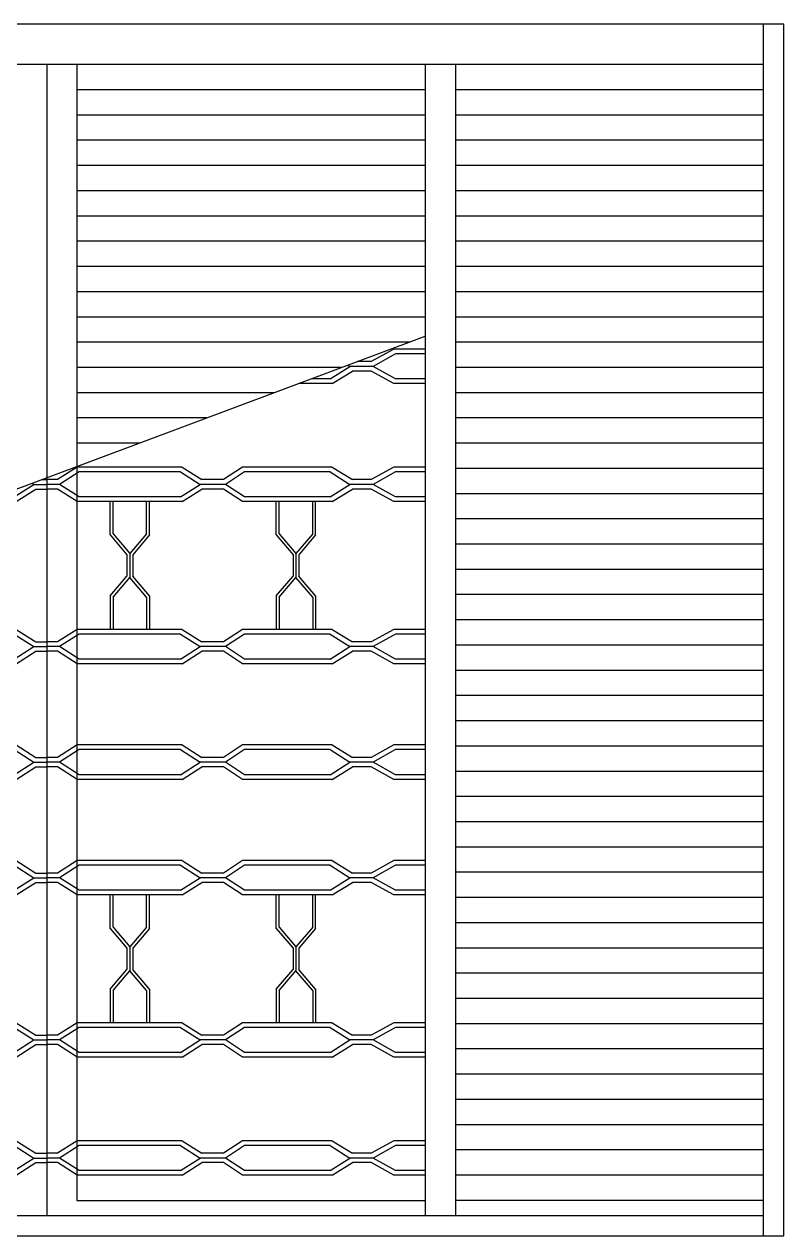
# Model space of a CAD drawing. Header units: millimetres. Extents: x 446.41 to 447.91, y 1323.19 to 1324.39.
# Drawn here: x 447.16 to 447.912, y 1323.195 to 1324.395 of the extents above; entities that cross this region are included whole.
import ezdxf

# ---------------------------------------------------------------- set-up
doc = ezdxf.new("R2010")
doc.units = ezdxf.units.MM
doc.header["$LTSCALE"] = 0.5
doc.layers.add('Gravia_Venezianas', color=1, linetype='Continuous')
doc.layers.add('Ltype_interrupção', color=7, linetype='INTERRUP')
doc.linetypes.add('INTERRUP', pattern='A,0.6,-0.04,[1,INTERRUP.shx,S=0.1,R=0,X=0,Y=0],-0.04', length=0.68)

msp = doc.modelspace()

# ---------------------------------------------------------------- linework, layer by layer
at = {"layer": 'Gravia_Venezianas', "color": 2}
for p, q in [((447.912, 1324.3948), (446.412, 1324.3948)), ((447.912, 1323.1948), (447.912, 1324.3948)), ((446.412, 1323.1948), (447.912, 1323.1948))]:
    msp.add_line(p, q, dxfattribs=at)
at = {"layer": 'Gravia_Venezianas'}
for p, q in [((447.892, 1323.1948), (447.892, 1324.3948)), ((447.892, 1324.3548), (446.432, 1324.3548)), ((447.892, 1324.3548), (446.432, 1324.3548)), ((447.182, 1324.3548), (447.182, 1323.2148)), ((447.212, 1324.3548), (447.212, 1323.2298)), ((447.557, 1324.3548), (447.557, 1323.2148)), ((447.587, 1324.3548), (447.587, 1323.2148)), ((447.557, 1324.3298), (447.212, 1324.3298)), ((447.892, 1324.3298), (447.587, 1324.3298)), ((447.557, 1324.3048), (447.212, 1324.3048)), ((447.892, 1324.3048), (447.587, 1324.3048)), ((447.557, 1324.2798), (447.212, 1324.2798)), ((447.892, 1324.2798), (447.587, 1324.2798)), ((447.557, 1324.2548), (447.212, 1324.2548)), ((447.892, 1324.2548), (447.587, 1324.2548)), ((447.557, 1324.2298), (447.212, 1324.2298)), ((447.892, 1324.2298), (447.587, 1324.2298)), ((447.557, 1324.2048), (447.212, 1324.2048)), ((447.892, 1324.2048), (447.587, 1324.2048)), ((447.557, 1324.1798), (447.212, 1324.1798)), ((447.892, 1324.1798), (447.587, 1324.1798)), ((447.557, 1324.1548), (447.212, 1324.1548)), ((447.892, 1324.1548), (447.587, 1324.1548)), ((447.557, 1324.1298), (447.212, 1324.1298)), ((447.892, 1324.1298), (447.587, 1324.1298)), ((447.557, 1324.1048), (447.212, 1324.1048)), ((447.892, 1324.1048), (447.587, 1324.1048)), ((447.5413, 1324.0798), (447.212, 1324.0798)), ((447.5257, 1324.073), (447.5033, 1324.0606)), ((447.5276, 1324.0683), (447.5052, 1324.0559)), ((447.5569, 1324.073), (447.5257, 1324.073)), ((447.5569, 1324.073), (447.5257, 1324.073)), ((447.5569, 1324.0683), (447.5276, 1324.0683)), ((447.557, 1324.073), (447.557, 1324.0389)), ((447.892, 1324.0798), (447.587, 1324.0798)), ((447.4804, 1324.0571), (447.4822, 1324.0559)), ((447.4941, 1324.0606), (447.4898, 1324.0606)), ((447.5033, 1324.0606), (447.4941, 1324.0606)), ((447.4744, 1324.0548), (447.212, 1324.0548)), ((447.4627, 1324.0435), (447.4822, 1324.0559)), ((447.4646, 1324.0389), (447.4848, 1324.0513)), ((447.4941, 1324.0559), (447.4822, 1324.0559)), ((447.4941, 1324.0559), (447.4822, 1324.0559)), ((447.4941, 1324.0559), (447.4836, 1324.0559)), ((447.4941, 1324.0559), (447.4836, 1324.0559)), ((447.4941, 1324.0513), (447.4848, 1324.0513)), ((447.5052, 1324.0559), (447.4941, 1324.0559)), ((447.5045, 1324.0559), (447.4941, 1324.0559)), ((447.5045, 1324.0559), (447.4941, 1324.0559)), ((447.5052, 1324.0559), (447.4941, 1324.0559)), ((447.5033, 1324.0513), (447.4941, 1324.0513)), ((447.5257, 1324.0389), (447.5033, 1324.0513)), ((447.5276, 1324.0435), (447.5052, 1324.0559)), ((447.892, 1324.0548), (447.587, 1324.0548)), ((447.4646, 1324.0389), (447.4318, 1324.0389)), ((447.4646, 1324.0389), (447.4318, 1324.0389)), ((447.4627, 1324.0435), (447.4442, 1324.0435)), ((447.5569, 1324.0389), (447.5257, 1324.0389)), ((447.5569, 1324.0389), (447.5257, 1324.0389)), ((447.5569, 1324.0435), (447.5276, 1324.0435)), ((447.4074, 1324.0298), (447.212, 1324.0298)), ((447.892, 1324.0298), (447.587, 1324.0298)), ((447.3405, 1324.0048), (447.212, 1324.0048)), ((447.892, 1324.0048), (447.587, 1324.0048)), ((447.2736, 1323.9798), (447.212, 1323.9798)), ((447.892, 1323.9798), (447.587, 1323.9798)), ((447.2121, 1323.9561), (447.1927, 1323.9437)), ((447.2141, 1323.9514), (447.1946, 1323.939)), ((447.3163, 1323.9561), (447.2121, 1323.9561)), ((447.3163, 1323.9561), (447.2121, 1323.9561)), ((447.3144, 1323.9514), (447.2141, 1323.9514)), ((447.3144, 1323.9514), (447.3339, 1323.939)), ((447.3163, 1323.9561), (447.3358, 1323.9437)), ((447.376, 1323.9561), (447.3572, 1323.9437)), ((447.3779, 1323.9514), (447.3591, 1323.939)), ((447.4646, 1323.9561), (447.376, 1323.9561)), ((447.4646, 1323.9561), (447.376, 1323.9561)), ((447.4627, 1323.9514), (447.3779, 1323.9514)), ((447.4627, 1323.9514), (447.4822, 1323.939)), ((447.4646, 1323.9561), (447.4848, 1323.9437)), ((447.5257, 1323.9561), (447.5033, 1323.9437)), ((447.5276, 1323.9514), (447.5052, 1323.939)), ((447.5569, 1323.9561), (447.5257, 1323.9561)), ((447.5569, 1323.9561), (447.5257, 1323.9561)), ((447.5569, 1323.9514), (447.5276, 1323.9514)), ((447.892, 1323.9548), (447.587, 1323.9548)), ((447.1498, 1323.9266), (447.1693, 1323.939)), ((447.1676, 1323.9402), (447.1693, 1323.939)), ((447.1693, 1323.939), (447.1819, 1323.939)), ((447.1693, 1323.939), (447.1819, 1323.939)), ((447.17, 1323.939), (447.1819, 1323.939)), ((447.17, 1323.939), (447.1819, 1323.939)), ((447.177, 1323.9437), (447.1819, 1323.9437)), ((447.1927, 1323.9437), (447.1819, 1323.9437)), ((447.1939, 1323.939), (447.1819, 1323.939)), ((447.1946, 1323.939), (447.1819, 1323.939)), ((447.1946, 1323.939), (447.1819, 1323.939)), ((447.1939, 1323.939), (447.1819, 1323.939)), ((447.2141, 1323.9266), (447.1946, 1323.939)), ((447.3144, 1323.9266), (447.3339, 1323.939)), ((447.3465, 1323.939), (447.3339, 1323.939)), ((447.3465, 1323.939), (447.3339, 1323.939)), ((447.3465, 1323.939), (447.3346, 1323.939)), ((447.3465, 1323.939), (447.3346, 1323.939)), ((447.3465, 1323.9437), (447.3358, 1323.9437)), ((447.3572, 1323.9437), (447.3465, 1323.9437)), ((447.3584, 1323.939), (447.3465, 1323.939)), ((447.3591, 1323.939), (447.3465, 1323.939)), ((447.3591, 1323.939), (447.3465, 1323.939)), ((447.3584, 1323.939), (447.3465, 1323.939)), ((447.3779, 1323.9266), (447.3591, 1323.939)), ((447.4627, 1323.9266), (447.4822, 1323.939)), ((447.4941, 1323.939), (447.4822, 1323.939)), ((447.4941, 1323.939), (447.4822, 1323.939)), ((447.4941, 1323.939), (447.4836, 1323.939)), ((447.4941, 1323.939), (447.4836, 1323.939)), ((447.4941, 1323.9437), (447.4848, 1323.9437)), ((447.5033, 1323.9437), (447.4941, 1323.9437)), ((447.5052, 1323.939), (447.4941, 1323.939)), ((447.5045, 1323.939), (447.4941, 1323.939)), ((447.5045, 1323.939), (447.4941, 1323.939)), ((447.5052, 1323.939), (447.4941, 1323.939)), ((447.5276, 1323.9266), (447.5052, 1323.939)), ((447.1518, 1323.922), (447.1712, 1323.9344)), ((447.1712, 1323.9344), (447.1819, 1323.9344)), ((447.1927, 1323.9344), (447.1819, 1323.9344)), ((447.2121, 1323.922), (447.1927, 1323.9344)), ((447.3144, 1323.9266), (447.2141, 1323.9266)), ((447.3163, 1323.922), (447.3358, 1323.9344)), ((447.3465, 1323.9344), (447.3358, 1323.9344)), ((447.3572, 1323.9344), (447.3465, 1323.9344)), ((447.376, 1323.922), (447.3572, 1323.9344)), ((447.4627, 1323.9266), (447.3779, 1323.9266)), ((447.4646, 1323.922), (447.4848, 1323.9344)), ((447.4941, 1323.9344), (447.4848, 1323.9344)), ((447.5033, 1323.9344), (447.4941, 1323.9344)), ((447.5257, 1323.922), (447.5033, 1323.9344)), ((447.5569, 1323.9266), (447.5276, 1323.9266)), ((447.892, 1323.9298), (447.587, 1323.9298)), ((447.3163, 1323.922), (447.2121, 1323.922)), ((447.3163, 1323.922), (447.2121, 1323.922)), ((447.2448, 1323.8889), (447.2448, 1323.922)), ((447.2838, 1323.922), (447.2448, 1323.922)), ((447.2838, 1323.922), (447.2448, 1323.922)), ((447.2477, 1323.8901), (447.2477, 1323.922)), ((447.2809, 1323.8901), (447.2809, 1323.922)), ((447.2838, 1323.8889), (447.2838, 1323.922)), ((447.4646, 1323.922), (447.376, 1323.922)), ((447.4646, 1323.922), (447.376, 1323.922)), ((447.4094, 1323.8889), (447.4094, 1323.922)), ((447.4484, 1323.922), (447.4094, 1323.922)), ((447.4484, 1323.922), (447.4094, 1323.922)), ((447.4124, 1323.8901), (447.4124, 1323.922)), ((447.4455, 1323.8901), (447.4455, 1323.922)), ((447.4484, 1323.8889), (447.4484, 1323.922)), ((447.5569, 1323.922), (447.5257, 1323.922)), ((447.5569, 1323.922), (447.5257, 1323.922)), ((447.892, 1323.9048), (447.587, 1323.9048)), ((447.2448, 1323.8889), (447.2614, 1323.8694)), ((447.2477, 1323.8901), (447.2643, 1323.8706)), ((447.2809, 1323.8901), (447.2643, 1323.8706)), ((447.2838, 1323.8889), (447.2672, 1323.8694)), ((447.4094, 1323.8889), (447.426, 1323.8694)), ((447.4124, 1323.8901), (447.4289, 1323.8706)), ((447.4455, 1323.8901), (447.4289, 1323.8706)), ((447.4484, 1323.8889), (447.4318, 1323.8694)), ((447.892, 1323.8798), (447.587, 1323.8798)), ((447.2614, 1323.8694), (447.2614, 1323.8577)), ((447.2643, 1323.8706), (447.2643, 1323.8577)), ((447.2643, 1323.8706), (447.2643, 1323.8577)), ((447.2672, 1323.8694), (447.2672, 1323.8577)), ((447.426, 1323.8694), (447.426, 1323.8577)), ((447.4289, 1323.8706), (447.4289, 1323.8577)), ((447.4289, 1323.8706), (447.4289, 1323.8577)), ((447.4318, 1323.8694), (447.4318, 1323.8577)), ((447.2614, 1323.8577), (447.2614, 1323.848)), ((447.2643, 1323.8577), (447.2643, 1323.8468)), ((447.2643, 1323.8577), (447.2643, 1323.8468)), ((447.2672, 1323.8577), (447.2672, 1323.848)), ((447.426, 1323.8577), (447.426, 1323.848)), ((447.4289, 1323.8577), (447.4289, 1323.8468)), ((447.4289, 1323.8577), (447.4289, 1323.8468)), ((447.4318, 1323.8577), (447.4318, 1323.848)), ((447.892, 1323.8548), (447.587, 1323.8548)), ((447.2448, 1323.8285), (447.2614, 1323.848)), ((447.2477, 1323.8273), (447.2643, 1323.8468)), ((447.2809, 1323.8273), (447.2643, 1323.8468)), ((447.2838, 1323.8285), (447.2672, 1323.848)), ((447.4094, 1323.8285), (447.426, 1323.848)), ((447.4124, 1323.8273), (447.4289, 1323.8468)), ((447.4455, 1323.8273), (447.4289, 1323.8468)), ((447.4484, 1323.8285), (447.4318, 1323.848)), ((447.2448, 1323.8285), (447.2448, 1323.7954)), ((447.2838, 1323.8285), (447.2838, 1323.7954)), ((447.4094, 1323.8285), (447.4094, 1323.7954)), ((447.4484, 1323.8285), (447.4484, 1323.7954)), ((447.892, 1323.8298), (447.587, 1323.8298)), ((447.2477, 1323.8273), (447.2477, 1323.7954)), ((447.2809, 1323.8273), (447.2809, 1323.7954)), ((447.4124, 1323.8273), (447.4124, 1323.7954)), ((447.4455, 1323.8273), (447.4455, 1323.7954)), ((447.892, 1323.8048), (447.587, 1323.8048)), ((447.1518, 1323.7954), (447.1712, 1323.783)), ((447.2121, 1323.7954), (447.1927, 1323.783)), ((447.3163, 1323.7954), (447.2121, 1323.7954)), ((447.3163, 1323.7954), (447.2121, 1323.7954)), ((447.3163, 1323.7954), (447.3358, 1323.783)), ((447.376, 1323.7954), (447.3572, 1323.783)), ((447.4646, 1323.7954), (447.376, 1323.7954)), ((447.4646, 1323.7954), (447.376, 1323.7954)), ((447.4646, 1323.7954), (447.4848, 1323.783)), ((447.5257, 1323.7954), (447.5033, 1323.783)), ((447.5569, 1323.7954), (447.5257, 1323.7954)), ((447.5569, 1323.7954), (447.5257, 1323.7954)), ((447.1498, 1323.7907), (447.1693, 1323.7783)), ((447.1712, 1323.783), (447.1819, 1323.783)), ((447.1927, 1323.783), (447.1819, 1323.783)), ((447.2141, 1323.7907), (447.1946, 1323.7783)), ((447.3144, 1323.7907), (447.2141, 1323.7907)), ((447.3144, 1323.7907), (447.3339, 1323.7783)), ((447.3465, 1323.783), (447.3358, 1323.783)), ((447.3572, 1323.783), (447.3465, 1323.783)), ((447.3779, 1323.7907), (447.3591, 1323.7783)), ((447.4627, 1323.7907), (447.3779, 1323.7907)), ((447.4627, 1323.7907), (447.4822, 1323.7783)), ((447.4941, 1323.783), (447.4848, 1323.783)), ((447.5033, 1323.783), (447.4941, 1323.783)), ((447.5276, 1323.7907), (447.5052, 1323.7783)), ((447.5569, 1323.7907), (447.5276, 1323.7907)), ((447.1498, 1323.7659), (447.1693, 1323.7783)), ((447.1518, 1323.7613), (447.1712, 1323.7737)), ((447.1693, 1323.7783), (447.1819, 1323.7783)), ((447.1693, 1323.7783), (447.1819, 1323.7783)), ((447.17, 1323.7783), (447.1819, 1323.7783)), ((447.17, 1323.7783), (447.1819, 1323.7783)), ((447.1712, 1323.7737), (447.1819, 1323.7737)), ((447.1939, 1323.7783), (447.1819, 1323.7783)), ((447.1946, 1323.7783), (447.1819, 1323.7783)), ((447.1946, 1323.7783), (447.1819, 1323.7783)), ((447.1939, 1323.7783), (447.1819, 1323.7783)), ((447.1927, 1323.7737), (447.1819, 1323.7737)), ((447.2121, 1323.7613), (447.1927, 1323.7737)), ((447.2141, 1323.7659), (447.1946, 1323.7783)), ((447.3144, 1323.7659), (447.3339, 1323.7783)), ((447.3163, 1323.7613), (447.3358, 1323.7737)), ((447.3465, 1323.7783), (447.3339, 1323.7783)), ((447.3465, 1323.7783), (447.3339, 1323.7783)), ((447.3465, 1323.7783), (447.3346, 1323.7783)), ((447.3465, 1323.7783), (447.3346, 1323.7783)), ((447.3465, 1323.7737), (447.3358, 1323.7737)), ((447.3584, 1323.7783), (447.3465, 1323.7783)), ((447.3591, 1323.7783), (447.3465, 1323.7783)), ((447.3591, 1323.7783), (447.3465, 1323.7783)), ((447.3584, 1323.7783), (447.3465, 1323.7783)), ((447.3572, 1323.7737), (447.3465, 1323.7737)), ((447.376, 1323.7613), (447.3572, 1323.7737)), ((447.3779, 1323.7659), (447.3591, 1323.7783)), ((447.4627, 1323.7659), (447.4822, 1323.7783)), ((447.4646, 1323.7613), (447.4848, 1323.7737)), ((447.4941, 1323.7783), (447.4822, 1323.7783)), ((447.4941, 1323.7783), (447.4822, 1323.7783)), ((447.4941, 1323.7783), (447.4836, 1323.7783)), ((447.4941, 1323.7783), (447.4836, 1323.7783)), ((447.4941, 1323.7737), (447.4848, 1323.7737)), ((447.5052, 1323.7783), (447.4941, 1323.7783)), ((447.5045, 1323.7783), (447.4941, 1323.7783)), ((447.5045, 1323.7783), (447.4941, 1323.7783)), ((447.5052, 1323.7783), (447.4941, 1323.7783)), ((447.5033, 1323.7737), (447.4941, 1323.7737)), ((447.5257, 1323.7613), (447.5033, 1323.7737)), ((447.5276, 1323.7659), (447.5052, 1323.7783)), ((447.892, 1323.7798), (447.587, 1323.7798)), ((447.3163, 1323.7613), (447.2121, 1323.7613)), ((447.3163, 1323.7613), (447.2121, 1323.7613)), ((447.3144, 1323.7659), (447.2141, 1323.7659)), ((447.4646, 1323.7613), (447.376, 1323.7613)), ((447.4646, 1323.7613), (447.376, 1323.7613)), ((447.4627, 1323.7659), (447.3779, 1323.7659)), ((447.5569, 1323.7613), (447.5257, 1323.7613)), ((447.5569, 1323.7613), (447.5257, 1323.7613)), ((447.5569, 1323.7659), (447.5276, 1323.7659)), ((447.892, 1323.7548), (447.587, 1323.7548)), ((447.892, 1323.7298), (447.587, 1323.7298)), ((447.892, 1323.7048), (447.587, 1323.7048)), ((447.1498, 1323.6763), (447.1693, 1323.6639)), ((447.1518, 1323.6809), (447.1712, 1323.6685)), ((447.2121, 1323.6809), (447.1927, 1323.6685)), ((447.2141, 1323.6763), (447.1946, 1323.6639)), ((447.3163, 1323.6809), (447.2121, 1323.6809)), ((447.3163, 1323.6809), (447.2121, 1323.6809)), ((447.3144, 1323.6763), (447.2141, 1323.6763)), ((447.3144, 1323.6763), (447.3339, 1323.6639)), ((447.3163, 1323.6809), (447.3358, 1323.6685)), ((447.376, 1323.6809), (447.3572, 1323.6685)), ((447.3779, 1323.6763), (447.3591, 1323.6639)), ((447.4646, 1323.6809), (447.376, 1323.6809)), ((447.4646, 1323.6809), (447.376, 1323.6809)), ((447.4627, 1323.6763), (447.3779, 1323.6763)), ((447.4627, 1323.6763), (447.4822, 1323.6639)), ((447.4646, 1323.6809), (447.4848, 1323.6685)), ((447.5257, 1323.6809), (447.5033, 1323.6685)), ((447.5276, 1323.6763), (447.5052, 1323.6639)), ((447.5569, 1323.6809), (447.5257, 1323.6809)), ((447.5569, 1323.6809), (447.5257, 1323.6809)), ((447.5569, 1323.6763), (447.5276, 1323.6763)), ((447.557, 1323.6809), (447.557, 1323.6468)), ((447.892, 1323.6798), (447.587, 1323.6798)), ((447.1498, 1323.6515), (447.1693, 1323.6639)), ((447.1693, 1323.6639), (447.1819, 1323.6639)), ((447.1693, 1323.6639), (447.1819, 1323.6639)), ((447.17, 1323.6639), (447.1819, 1323.6639)), ((447.17, 1323.6639), (447.1819, 1323.6639)), ((447.1712, 1323.6685), (447.1819, 1323.6685)), ((447.1927, 1323.6685), (447.1819, 1323.6685)), ((447.1939, 1323.6639), (447.1819, 1323.6639)), ((447.1946, 1323.6639), (447.1819, 1323.6639)), ((447.1946, 1323.6639), (447.1819, 1323.6639)), ((447.1939, 1323.6639), (447.1819, 1323.6639)), ((447.2141, 1323.6515), (447.1946, 1323.6639)), ((447.3144, 1323.6515), (447.3339, 1323.6639)), ((447.3465, 1323.6639), (447.3339, 1323.6639)), ((447.3465, 1323.6639), (447.3339, 1323.6639)), ((447.3465, 1323.6639), (447.3346, 1323.6639)), ((447.3465, 1323.6639), (447.3346, 1323.6639)), ((447.3465, 1323.6685), (447.3358, 1323.6685)), ((447.3572, 1323.6685), (447.3465, 1323.6685)), ((447.3584, 1323.6639), (447.3465, 1323.6639)), ((447.3591, 1323.6639), (447.3465, 1323.6639)), ((447.3591, 1323.6639), (447.3465, 1323.6639)), ((447.3584, 1323.6639), (447.3465, 1323.6639)), ((447.3779, 1323.6515), (447.3591, 1323.6639)), ((447.4627, 1323.6515), (447.4822, 1323.6639)), ((447.4941, 1323.6639), (447.4822, 1323.6639)), ((447.4941, 1323.6639), (447.4822, 1323.6639)), ((447.4941, 1323.6639), (447.4836, 1323.6639)), ((447.4941, 1323.6639), (447.4836, 1323.6639)), ((447.4941, 1323.6685), (447.4848, 1323.6685)), ((447.5033, 1323.6685), (447.4941, 1323.6685)), ((447.5052, 1323.6639), (447.4941, 1323.6639)), ((447.5045, 1323.6639), (447.4941, 1323.6639)), ((447.5045, 1323.6639), (447.4941, 1323.6639)), ((447.5052, 1323.6639), (447.4941, 1323.6639)), ((447.5276, 1323.6515), (447.5052, 1323.6639)), ((447.1518, 1323.6468), (447.1712, 1323.6592)), ((447.1712, 1323.6592), (447.1819, 1323.6592)), ((447.1927, 1323.6592), (447.1819, 1323.6592)), ((447.2121, 1323.6468), (447.1927, 1323.6592)), ((447.3144, 1323.6515), (447.2141, 1323.6515)), ((447.3163, 1323.6468), (447.3358, 1323.6592)), ((447.3465, 1323.6592), (447.3358, 1323.6592)), ((447.3572, 1323.6592), (447.3465, 1323.6592)), ((447.376, 1323.6468), (447.3572, 1323.6592)), ((447.4627, 1323.6515), (447.3779, 1323.6515)), ((447.4646, 1323.6468), (447.4848, 1323.6592)), ((447.4941, 1323.6592), (447.4848, 1323.6592)), ((447.5033, 1323.6592), (447.4941, 1323.6592)), ((447.5257, 1323.6468), (447.5033, 1323.6592)), ((447.5569, 1323.6515), (447.5276, 1323.6515)), ((447.892, 1323.6548), (447.587, 1323.6548)), ((447.3163, 1323.6468), (447.2121, 1323.6468)), ((447.3163, 1323.6468), (447.2121, 1323.6468)), ((447.4646, 1323.6468), (447.376, 1323.6468)), ((447.4646, 1323.6468), (447.376, 1323.6468)), ((447.5569, 1323.6468), (447.5257, 1323.6468)), ((447.5569, 1323.6468), (447.5257, 1323.6468)), ((447.892, 1323.6298), (447.587, 1323.6298)), ((447.892, 1323.6048), (447.587, 1323.6048)), ((447.892, 1323.5798), (447.587, 1323.5798)), ((447.1518, 1323.5665), (447.1712, 1323.5541)), ((447.2121, 1323.5665), (447.1927, 1323.5541)), ((447.3163, 1323.5665), (447.2121, 1323.5665)), ((447.3163, 1323.5665), (447.2121, 1323.5665)), ((447.3163, 1323.5665), (447.3358, 1323.5541)), ((447.376, 1323.5665), (447.3572, 1323.5541)), ((447.4646, 1323.5665), (447.376, 1323.5665)), ((447.4646, 1323.5665), (447.376, 1323.5665)), ((447.4646, 1323.5665), (447.4848, 1323.5541)), ((447.5257, 1323.5665), (447.5033, 1323.5541)), ((447.5569, 1323.5665), (447.5257, 1323.5665)), ((447.5569, 1323.5665), (447.5257, 1323.5665)), ((447.1498, 1323.5618), (447.1693, 1323.5494)), ((447.1712, 1323.5541), (447.1819, 1323.5541)), ((447.1927, 1323.5541), (447.1819, 1323.5541)), ((447.2141, 1323.5618), (447.1946, 1323.5494)), ((447.3144, 1323.5618), (447.2141, 1323.5618)), ((447.3144, 1323.5618), (447.3339, 1323.5494)), ((447.3465, 1323.5541), (447.3358, 1323.5541)), ((447.3572, 1323.5541), (447.3465, 1323.5541)), ((447.3779, 1323.5618), (447.3591, 1323.5494)), ((447.4627, 1323.5618), (447.3779, 1323.5618)), ((447.4627, 1323.5618), (447.4822, 1323.5494)), ((447.4941, 1323.5541), (447.4848, 1323.5541)), ((447.5033, 1323.5541), (447.4941, 1323.5541)), ((447.5276, 1323.5618), (447.5052, 1323.5494)), ((447.5569, 1323.5618), (447.5276, 1323.5618)), ((447.892, 1323.5548), (447.587, 1323.5548)), ((447.1498, 1323.537), (447.1693, 1323.5494)), ((447.1518, 1323.5324), (447.1712, 1323.5448)), ((447.1693, 1323.5494), (447.1819, 1323.5494)), ((447.1693, 1323.5494), (447.1819, 1323.5494)), ((447.17, 1323.5494), (447.1819, 1323.5494)), ((447.17, 1323.5494), (447.1819, 1323.5494)), ((447.1712, 1323.5448), (447.1819, 1323.5448)), ((447.1939, 1323.5494), (447.1819, 1323.5494)), ((447.1946, 1323.5494), (447.1819, 1323.5494)), ((447.1946, 1323.5494), (447.1819, 1323.5494)), ((447.1939, 1323.5494), (447.1819, 1323.5494)), ((447.1927, 1323.5448), (447.1819, 1323.5448)), ((447.2121, 1323.5324), (447.1927, 1323.5448)), ((447.2141, 1323.537), (447.1946, 1323.5494)), ((447.3144, 1323.537), (447.3339, 1323.5494)), ((447.3163, 1323.5324), (447.3358, 1323.5448)), ((447.3465, 1323.5494), (447.3339, 1323.5494)), ((447.3465, 1323.5494), (447.3339, 1323.5494)), ((447.3465, 1323.5494), (447.3346, 1323.5494)), ((447.3465, 1323.5494), (447.3346, 1323.5494)), ((447.3465, 1323.5448), (447.3358, 1323.5448)), ((447.3584, 1323.5494), (447.3465, 1323.5494)), ((447.3591, 1323.5494), (447.3465, 1323.5494)), ((447.3591, 1323.5494), (447.3465, 1323.5494)), ((447.3584, 1323.5494), (447.3465, 1323.5494)), ((447.3572, 1323.5448), (447.3465, 1323.5448)), ((447.376, 1323.5324), (447.3572, 1323.5448)), ((447.3779, 1323.537), (447.3591, 1323.5494)), ((447.4627, 1323.537), (447.4822, 1323.5494)), ((447.4646, 1323.5324), (447.4848, 1323.5448)), ((447.4941, 1323.5494), (447.4822, 1323.5494)), ((447.4941, 1323.5494), (447.4822, 1323.5494)), ((447.4941, 1323.5494), (447.4836, 1323.5494)), ((447.4941, 1323.5494), (447.4836, 1323.5494)), ((447.4941, 1323.5448), (447.4848, 1323.5448)), ((447.5052, 1323.5494), (447.4941, 1323.5494)), ((447.5045, 1323.5494), (447.4941, 1323.5494)), ((447.5045, 1323.5494), (447.4941, 1323.5494)), ((447.5052, 1323.5494), (447.4941, 1323.5494)), ((447.5033, 1323.5448), (447.4941, 1323.5448)), ((447.5257, 1323.5324), (447.5033, 1323.5448)), ((447.5276, 1323.537), (447.5052, 1323.5494)), ((447.3163, 1323.5324), (447.2121, 1323.5324)), ((447.3163, 1323.5324), (447.2121, 1323.5324)), ((447.3144, 1323.537), (447.2141, 1323.537)), ((447.2838, 1323.5324), (447.2448, 1323.5324)), ((447.2838, 1323.5324), (447.2448, 1323.5324)), ((447.2448, 1323.4993), (447.2448, 1323.5324)), ((447.2477, 1323.5005), (447.2477, 1323.5324)), ((447.2809, 1323.5005), (447.2809, 1323.5324)), ((447.2838, 1323.4993), (447.2838, 1323.5324)), ((447.4646, 1323.5324), (447.376, 1323.5324)), ((447.4646, 1323.5324), (447.376, 1323.5324)), ((447.4627, 1323.537), (447.3779, 1323.537)), ((447.4484, 1323.5324), (447.4094, 1323.5324)), ((447.4484, 1323.5324), (447.4094, 1323.5324)), ((447.4094, 1323.4993), (447.4094, 1323.5324)), ((447.4124, 1323.5005), (447.4124, 1323.5324)), ((447.4455, 1323.5005), (447.4455, 1323.5324)), ((447.4484, 1323.4993), (447.4484, 1323.5324)), ((447.5569, 1323.5324), (447.5257, 1323.5324)), ((447.5569, 1323.5324), (447.5257, 1323.5324)), ((447.5569, 1323.537), (447.5276, 1323.537)), ((447.892, 1323.5298), (447.587, 1323.5298)), ((447.892, 1323.5048), (447.587, 1323.5048)), ((447.2448, 1323.4993), (447.2614, 1323.4798)), ((447.2477, 1323.5005), (447.2643, 1323.481)), ((447.2809, 1323.5005), (447.2643, 1323.481)), ((447.2838, 1323.4993), (447.2672, 1323.4798)), ((447.4094, 1323.4993), (447.426, 1323.4798)), ((447.4124, 1323.5005), (447.4289, 1323.481)), ((447.4455, 1323.5005), (447.4289, 1323.481)), ((447.4484, 1323.4993), (447.4318, 1323.4798)), ((447.2643, 1323.481), (447.2643, 1323.4681)), ((447.2643, 1323.481), (447.2643, 1323.4681)), ((447.4289, 1323.481), (447.4289, 1323.4681)), ((447.4289, 1323.481), (447.4289, 1323.4681)), ((447.2614, 1323.4798), (447.2614, 1323.4681)), ((447.2614, 1323.4681), (447.2614, 1323.4584)), ((447.2643, 1323.4681), (447.2643, 1323.4572)), ((447.2643, 1323.4681), (447.2643, 1323.4572)), ((447.2672, 1323.4798), (447.2672, 1323.4681)), ((447.2672, 1323.4681), (447.2672, 1323.4584)), ((447.426, 1323.4798), (447.426, 1323.4681)), ((447.426, 1323.4681), (447.426, 1323.4584)), ((447.4289, 1323.4681), (447.4289, 1323.4572)), ((447.4289, 1323.4681), (447.4289, 1323.4572)), ((447.4318, 1323.4798), (447.4318, 1323.4681)), ((447.4318, 1323.4681), (447.4318, 1323.4584)), ((447.892, 1323.4798), (447.587, 1323.4798)), ((447.2448, 1323.4389), (447.2614, 1323.4584)), ((447.2477, 1323.4377), (447.2643, 1323.4572)), ((447.2809, 1323.4377), (447.2643, 1323.4572)), ((447.2838, 1323.4389), (447.2672, 1323.4584)), ((447.4094, 1323.4389), (447.426, 1323.4584)), ((447.4124, 1323.4377), (447.4289, 1323.4572)), ((447.4455, 1323.4377), (447.4289, 1323.4572)), ((447.4484, 1323.4389), (447.4318, 1323.4584)), ((447.892, 1323.4548), (447.587, 1323.4548)), ((447.2448, 1323.4389), (447.2448, 1323.4058)), ((447.2477, 1323.4377), (447.2477, 1323.4058)), ((447.2809, 1323.4377), (447.2809, 1323.4058)), ((447.2838, 1323.4389), (447.2838, 1323.4058)), ((447.4094, 1323.4389), (447.4094, 1323.4058)), ((447.4124, 1323.4377), (447.4124, 1323.4058)), ((447.4455, 1323.4377), (447.4455, 1323.4058)), ((447.4484, 1323.4389), (447.4484, 1323.4058)), ((447.892, 1323.4298), (447.587, 1323.4298)), ((447.1498, 1323.4011), (447.1693, 1323.3887)), ((447.1518, 1323.4058), (447.1712, 1323.3934)), ((447.2121, 1323.4058), (447.1927, 1323.3934)), ((447.2141, 1323.4011), (447.1946, 1323.3887)), ((447.3163, 1323.4058), (447.2121, 1323.4058)), ((447.3163, 1323.4058), (447.2121, 1323.4058)), ((447.3144, 1323.4011), (447.2141, 1323.4011)), ((447.3144, 1323.4011), (447.3339, 1323.3887)), ((447.3163, 1323.4058), (447.3358, 1323.3934)), ((447.376, 1323.4058), (447.3572, 1323.3934)), ((447.3779, 1323.4011), (447.3591, 1323.3887)), ((447.4646, 1323.4058), (447.376, 1323.4058)), ((447.4646, 1323.4058), (447.376, 1323.4058)), ((447.4627, 1323.4011), (447.3779, 1323.4011)), ((447.4627, 1323.4011), (447.4822, 1323.3887)), ((447.4646, 1323.4058), (447.4848, 1323.3934)), ((447.5257, 1323.4058), (447.5033, 1323.3934)), ((447.5276, 1323.4011), (447.5052, 1323.3887)), ((447.5569, 1323.4058), (447.5257, 1323.4058)), ((447.5569, 1323.4058), (447.5257, 1323.4058)), ((447.5569, 1323.4011), (447.5276, 1323.4011)), ((447.892, 1323.4048), (447.587, 1323.4048)), ((447.1498, 1323.3763), (447.1693, 1323.3887)), ((447.1518, 1323.3717), (447.1712, 1323.3841)), ((447.1693, 1323.3887), (447.1819, 1323.3887)), ((447.1693, 1323.3887), (447.1819, 1323.3887)), ((447.17, 1323.3887), (447.1819, 1323.3887)), ((447.17, 1323.3887), (447.1819, 1323.3887)), ((447.1712, 1323.3934), (447.1819, 1323.3934)), ((447.1712, 1323.3841), (447.1819, 1323.3841)), ((447.1927, 1323.3934), (447.1819, 1323.3934)), ((447.1939, 1323.3887), (447.1819, 1323.3887)), ((447.1946, 1323.3887), (447.1819, 1323.3887)), ((447.1946, 1323.3887), (447.1819, 1323.3887)), ((447.1939, 1323.3887), (447.1819, 1323.3887)), ((447.1927, 1323.3841), (447.1819, 1323.3841)), ((447.2121, 1323.3717), (447.1927, 1323.3841)), ((447.2141, 1323.3763), (447.1946, 1323.3887)), ((447.3144, 1323.3763), (447.3339, 1323.3887)), ((447.3163, 1323.3717), (447.3358, 1323.3841)), ((447.3465, 1323.3887), (447.3339, 1323.3887)), ((447.3465, 1323.3887), (447.3339, 1323.3887)), ((447.3465, 1323.3887), (447.3346, 1323.3887)), ((447.3465, 1323.3887), (447.3346, 1323.3887)), ((447.3465, 1323.3934), (447.3358, 1323.3934)), ((447.3465, 1323.3841), (447.3358, 1323.3841)), ((447.3572, 1323.3934), (447.3465, 1323.3934)), ((447.3584, 1323.3887), (447.3465, 1323.3887)), ((447.3591, 1323.3887), (447.3465, 1323.3887)), ((447.3591, 1323.3887), (447.3465, 1323.3887)), ((447.3584, 1323.3887), (447.3465, 1323.3887)), ((447.3572, 1323.3841), (447.3465, 1323.3841)), ((447.376, 1323.3717), (447.3572, 1323.3841)), ((447.3779, 1323.3763), (447.3591, 1323.3887)), ((447.4627, 1323.3763), (447.4822, 1323.3887)), ((447.4646, 1323.3717), (447.4848, 1323.3841)), ((447.4941, 1323.3887), (447.4822, 1323.3887)), ((447.4941, 1323.3887), (447.4822, 1323.3887)), ((447.4941, 1323.3887), (447.4836, 1323.3887)), ((447.4941, 1323.3887), (447.4836, 1323.3887)), ((447.4941, 1323.3934), (447.4848, 1323.3934)), ((447.4941, 1323.3841), (447.4848, 1323.3841)), ((447.5033, 1323.3934), (447.4941, 1323.3934)), ((447.5052, 1323.3887), (447.4941, 1323.3887)), ((447.5045, 1323.3887), (447.4941, 1323.3887)), ((447.5045, 1323.3887), (447.4941, 1323.3887)), ((447.5052, 1323.3887), (447.4941, 1323.3887)), ((447.5033, 1323.3841), (447.4941, 1323.3841)), ((447.5257, 1323.3717), (447.5033, 1323.3841)), ((447.5276, 1323.3763), (447.5052, 1323.3887)), ((447.3144, 1323.3763), (447.2141, 1323.3763)), ((447.4627, 1323.3763), (447.3779, 1323.3763)), ((447.5569, 1323.3763), (447.5276, 1323.3763)), ((447.892, 1323.3798), (447.587, 1323.3798)), ((447.3163, 1323.3717), (447.2121, 1323.3717)), ((447.3163, 1323.3717), (447.2121, 1323.3717)), ((447.4646, 1323.3717), (447.376, 1323.3717)), ((447.4646, 1323.3717), (447.376, 1323.3717)), ((447.5569, 1323.3717), (447.5257, 1323.3717)), ((447.5569, 1323.3717), (447.5257, 1323.3717)), ((447.892, 1323.3548), (447.587, 1323.3548)), ((447.892, 1323.3298), (447.587, 1323.3298)), ((447.892, 1323.3048), (447.587, 1323.3048)), ((447.1518, 1323.2889), (447.1712, 1323.2765)), ((447.2121, 1323.2889), (447.1927, 1323.2765)), ((447.3163, 1323.2889), (447.2121, 1323.2889)), ((447.3163, 1323.2889), (447.2121, 1323.2889)), ((447.3163, 1323.2889), (447.3358, 1323.2765)), ((447.376, 1323.2889), (447.3572, 1323.2765)), ((447.4646, 1323.2889), (447.376, 1323.2889)), ((447.4646, 1323.2889), (447.376, 1323.2889)), ((447.4646, 1323.2889), (447.4848, 1323.2765)), ((447.5257, 1323.2889), (447.5033, 1323.2765)), ((447.5569, 1323.2889), (447.5257, 1323.2889)), ((447.5569, 1323.2889), (447.5257, 1323.2889)), ((447.557, 1323.2889), (447.557, 1323.2548)), ((447.1498, 1323.2842), (447.1693, 1323.2718)), ((447.1712, 1323.2765), (447.1819, 1323.2765)), ((447.1927, 1323.2765), (447.1819, 1323.2765)), ((447.2141, 1323.2842), (447.1946, 1323.2718)), ((447.3144, 1323.2842), (447.2141, 1323.2842)), ((447.3144, 1323.2842), (447.3339, 1323.2718)), ((447.3465, 1323.2765), (447.3358, 1323.2765)), ((447.3572, 1323.2765), (447.3465, 1323.2765)), ((447.3779, 1323.2842), (447.3591, 1323.2718)), ((447.4627, 1323.2842), (447.3779, 1323.2842)), ((447.4627, 1323.2842), (447.4822, 1323.2718)), ((447.4941, 1323.2765), (447.4848, 1323.2765)), ((447.5033, 1323.2765), (447.4941, 1323.2765)), ((447.5276, 1323.2842), (447.5052, 1323.2718)), ((447.5569, 1323.2842), (447.5276, 1323.2842)), ((447.892, 1323.2798), (447.587, 1323.2798)), ((447.1498, 1323.2594), (447.1693, 1323.2718)), ((447.1518, 1323.2548), (447.1712, 1323.2672)), ((447.1693, 1323.2718), (447.1819, 1323.2718)), ((447.1693, 1323.2718), (447.1819, 1323.2718)), ((447.17, 1323.2718), (447.1819, 1323.2718)), ((447.17, 1323.2718), (447.1819, 1323.2718)), ((447.1712, 1323.2672), (447.1819, 1323.2672)), ((447.1939, 1323.2718), (447.1819, 1323.2718)), ((447.1946, 1323.2718), (447.1819, 1323.2718)), ((447.1946, 1323.2718), (447.1819, 1323.2718)), ((447.1939, 1323.2718), (447.1819, 1323.2718)), ((447.1927, 1323.2672), (447.1819, 1323.2672)), ((447.2121, 1323.2548), (447.1927, 1323.2672)), ((447.2141, 1323.2594), (447.1946, 1323.2718)), ((447.3144, 1323.2594), (447.3339, 1323.2718)), ((447.3163, 1323.2548), (447.3358, 1323.2672)), ((447.3465, 1323.2718), (447.3339, 1323.2718)), ((447.3465, 1323.2718), (447.3339, 1323.2718)), ((447.3465, 1323.2718), (447.3346, 1323.2718)), ((447.3465, 1323.2718), (447.3346, 1323.2718)), ((447.3465, 1323.2672), (447.3358, 1323.2672)), ((447.3584, 1323.2718), (447.3465, 1323.2718)), ((447.3591, 1323.2718), (447.3465, 1323.2718)), ((447.3591, 1323.2718), (447.3465, 1323.2718)), ((447.3584, 1323.2718), (447.3465, 1323.2718)), ((447.3572, 1323.2672), (447.3465, 1323.2672)), ((447.376, 1323.2548), (447.3572, 1323.2672)), ((447.3779, 1323.2594), (447.3591, 1323.2718)), ((447.4627, 1323.2594), (447.4822, 1323.2718)), ((447.4646, 1323.2548), (447.4848, 1323.2672)), ((447.4941, 1323.2718), (447.4822, 1323.2718)), ((447.4941, 1323.2718), (447.4822, 1323.2718)), ((447.4941, 1323.2718), (447.4836, 1323.2718)), ((447.4941, 1323.2718), (447.4836, 1323.2718)), ((447.4941, 1323.2672), (447.4848, 1323.2672)), ((447.5052, 1323.2718), (447.4941, 1323.2718)), ((447.5045, 1323.2718), (447.4941, 1323.2718)), ((447.5045, 1323.2718), (447.4941, 1323.2718)), ((447.5052, 1323.2718), (447.4941, 1323.2718)), ((447.5033, 1323.2672), (447.4941, 1323.2672)), ((447.5257, 1323.2548), (447.5033, 1323.2672)), ((447.5276, 1323.2594), (447.5052, 1323.2718)), ((447.3163, 1323.2548), (447.2121, 1323.2548)), ((447.3163, 1323.2548), (447.2121, 1323.2548)), ((447.3144, 1323.2594), (447.2141, 1323.2594)), ((447.4646, 1323.2548), (447.376, 1323.2548)), ((447.4646, 1323.2548), (447.376, 1323.2548)), ((447.4627, 1323.2594), (447.3779, 1323.2594)), ((447.5569, 1323.2548), (447.5257, 1323.2548)), ((447.5569, 1323.2548), (447.5257, 1323.2548)), ((447.5569, 1323.2594), (447.5276, 1323.2594)), ((447.892, 1323.2548), (447.587, 1323.2548)), ((447.212, 1323.2298), (447.557, 1323.2298)), ((447.892, 1323.2298), (447.587, 1323.2298)), ((446.432, 1323.2148), (447.892, 1323.2148))]:
    msp.add_line(p, q, dxfattribs=at)
at = {"layer": 'Ltype_interrupção', "color": 1}
msp.add_line((446.807, 1323.8055), (447.557, 1324.0857), dxfattribs=at)

doc.saveas('drawing.dxf')
